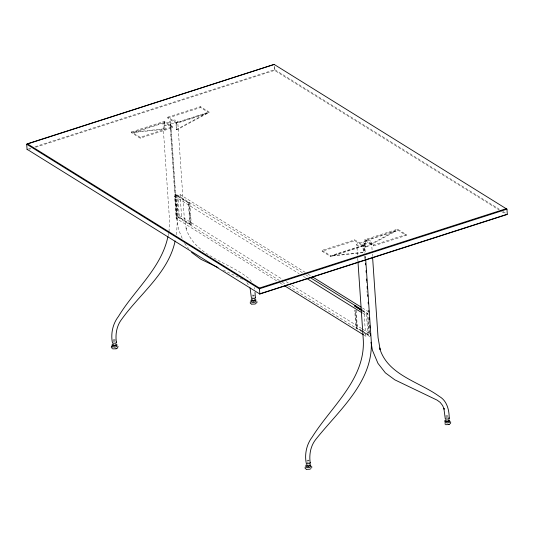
<?xml version="1.0" encoding="UTF-8"?>
<svg xmlns="http://www.w3.org/2000/svg" width="534" height="534" viewBox="0 0 534 534"><rect width="100%" height="100%" fill="white"/><g stroke="black" fill="none" stroke-linecap="round" stroke-linejoin="round"><path stroke-width="0.4" stroke-dasharray="2.67 2" d="M169.038 231.703L169.458 219.127L162.957 123.788L164.759 122.613L167.823 122.226L172.882 123.467L175.946 123.08L206.498 113.255L207.012 113.575L176.901 129.869L176.387 129.548L175.946 123.08L177.749 121.906L177.228 120.637L174.698 120.01L171.634 120.404L169.832 121.578L176.333 216.917L178.603 229.774L182.575 239.225M112.928 340.325L113.482 339.704L114.97 339.664L115.498 341.52M115.384 339.924L114.83 340.538L113.342 340.579M168.137 235.694L168.677 233.298M176.56 234.74L177.368 219.461L170.867 124.115L169.832 121.578M170.867 124.115L169.064 125.29L166.001 125.684L163.471 125.056L162.957 123.788M357.52 255.058L356.779 244.278L358.581 243.103L361.645 242.716L366.704 243.958L369.768 243.571L371.571 242.396L371.057 241.121L368.527 240.5L365.463 240.894L363.661 242.069L364.395 252.842M363.661 242.069L364.695 244.605L362.893 245.78L332.335 255.606L332.856 255.926L363.848 252.575L363.347 245.219L354.73 239.866L322.055 250.373L322.115 251.254L330.726 256.607L363.407 246.101L354.796 240.747L322.115 251.254M254.297 295.569L252.308 295.896M306.803 460.475L308.071 460.068L309.213 460.415M309.159 460.749L307.17 461.069M445.777 415.792L447.766 415.465M448.126 416.059L446.865 416.467L445.716 416.126M176.387 129.548L206.498 113.255M365.389 247.042L395.5 230.748L396.014 231.068L365.903 247.362L365.389 247.042L364.889 239.686L397.563 229.179L406.18 234.533L406.24 235.421L373.56 245.927L364.949 240.567L397.623 230.061L406.24 235.421M28.629 148.766L30.218 148.252M34.984 146.723L274.71 69.64L499.524 209.388M29.363 149.253L30.952 148.746M35.711 147.21L274.583 70.401L498.849 209.815M167.789 117.166L200.464 106.653L209.081 112.013L209.141 112.894L176.46 123.401L167.85 118.047L167.789 117.166L176.4 122.52L209.081 112.013M167.85 118.047L200.524 107.541L209.141 112.894M131.504 131.918L164.178 121.412L172.796 126.765L172.856 127.646L140.175 138.159L131.564 132.799L131.504 131.918L140.115 137.271L172.796 126.765M131.564 132.799L164.238 122.293L172.856 127.646M134.201 132.439L164.759 122.613L165.2 129.088L134.201 132.439L133.687 132.118L164.679 128.761L165.2 129.088M279.522 280.524L176.941 216.697L175.439 194.636L176.26 194.369L303.018 273.114M276.572 280.797L176.153 218.379L174.651 196.318L176.894 195.598L188.869 203.04L189.81 202.74L191.319 224.801L190.371 225.101L188.869 203.04M305.241 272.38L180.071 194.576L177.835 195.297L179.337 217.351L191.319 224.801M188.355 202.673L189.183 202.406L190.685 224.467L189.864 224.727L188.355 202.673L175.439 194.636M176.941 216.697L177.769 216.43L190.685 224.467M176.153 218.379L178.396 217.658L176.894 195.598M179.337 217.351L181.58 216.63L282.7 279.496M396.014 231.068L365.463 240.894L365.903 247.362M322.055 250.373L330.666 255.726L363.347 245.219M364.889 239.686L373.5 245.046L406.18 234.533M362.753 313.251L364.168 314.125L366.411 313.411L367.913 335.465L365.677 336.186L364.261 335.312M361.812 330.786L356.879 327.716L355.938 328.023L354.709 310.047M361.471 330.626L357.386 328.09L356.565 328.357L355.337 310.381M370.309 336.126L369.488 336.387L286.598 284.922M252.448 295.022L254.351 295.235M252.148 297.124L253.77 296.917M113.181 341.813L114.803 341.606M445.97 417.615L447.592 417.408M307.003 462.297L308.625 462.09M332.335 255.606L363.334 252.255L363.848 252.575M223.272 270.037L242.576 279.302M503.061 211.584L505.885 213.346M501.68 211.577L505.217 213.774M308.071 274.142L311.602 276.338M362.519 307.991L368.887 311.943M305.828 274.863L309.386 277.073M362.399 310.027L368.126 313.645M362.539 310.948L367.979 314.332L369.374 334.758M362.179 310.781L366.411 313.411M174.651 196.318L299.113 273.688M303.352 276.325L305.475 277.64M286.237 281.692L288.36 283.013M291.891 285.209L361.905 328.73M362.613 329.171L368.974 333.129M362.513 331.22L368.854 335.165L367.352 313.104M362.152 331.053L368.947 335.279M282.326 282.266L285.89 284.482M280.11 283L283.641 285.196M251.467 281.652L249.098 278.608L245.46 275.924C225.235 261.099 193.615 254.605 185.765 227.517L186.319 229.013L184.243 217.245L177.749 121.906M246.841 282.526L249.385 286.464M184.624 243.477L188.569 248.55M356.779 244.278L357.299 245.547L359.829 246.174L362.893 245.78L363.334 252.255M254.144 287.499L254.431 289.134M397.563 229.179L397.623 230.061M373.5 245.046L373.56 245.927M371.571 242.396L372.138 250.686M372.365 254.004L372.532 256.487M364.695 244.605L365.256 252.896M365.483 256.213L365.65 258.703M364.175 243.337L364.856 253.283M365.082 256.6L365.196 258.262M364.622 256.16L364.789 258.65M366.317 281.031L366.431 282.686M366.998 290.977L367.112 292.639M368.974 319.999L369.141 322.483M369.655 329.945L369.822 332.435M364.168 314.125L365.677 336.186M357.74 258.369L357.913 260.859M354.73 239.866L354.796 240.747M356.165 310.12L357.386 328.09M355.711 310.561L356.879 327.716M330.666 255.726L330.726 256.607M274.463 66.029L274.583 70.401L274.276 65.922M200.464 106.653L200.524 107.541M176.4 122.52L176.901 129.869M180.071 194.576L181.58 216.63M176.26 194.369L177.769 216.43M170.353 122.847L176.847 218.186M164.178 121.412L164.679 128.761M140.115 137.271L140.175 138.159"/><path stroke-width="0.8" d="M112.227 345.798L112.12 346.459L114.389 347.14L115.898 346.893L116.893 346.332L116.999 345.672M112.227 348.301L112.334 347.634M113.308 344.784L114.396 345.458L115.711 344.717M118.067 346.426L117.5 348.101M250.299 301.917L250.312 303.292L251.694 304.193M251.194 301.109L251.087 301.777L251.914 302.284L253.356 302.451L254.865 302.211L255.859 301.65L255.966 300.982M252.275 300.095L253.363 300.776L254.625 300.368L254.264 299.774M256.113 302.818L256.006 303.486L254.998 304.053L252.028 304.133M256.887 302.678L257.034 301.737M305.154 467.096L305.168 468.472L306.549 469.366M306.055 466.282L305.949 466.95L306.77 467.464L308.211 467.63L309.72 467.384L310.721 466.823L310.828 466.155M307.13 465.274L308.225 465.948L309.54 465.207M311.743 467.851L311.729 466.476M445.022 421.6L444.915 422.26L447.178 422.941L448.687 422.694L449.688 422.134L449.795 421.473M445.022 424.103L445.129 423.435M446.097 420.585L446.464 421.179L447.953 421.139L448.507 420.518L448.093 420.265M259.417 288.046L259.824 294.014L506.632 214.655L507.3 214.221L506.953 209.174L506.225 208.681L259.417 288.046L27.367 143.793L26.7 144.227L27.047 149.273L27.775 149.767M111.426 346.159L111.339 347.981M450.616 423.609L450.696 421.787M167.956 236.489C161.462 268.015 134.495 289.869 118.455 316.448C112.661 323.931 110.578 333.917 112.494 343.108L115.464 343.228L116.419 342.608C115.177 334.384 116.626 325.667 121.872 319.025C140.015 293.687 168.364 272.894 175.152 240.947M255.005 292.405L255.386 297.919L254.431 298.546L251.461 298.419L250.052 287.906M365.71 259.531L371.19 339.951C374.094 381.323 338.85 410.239 315.701 439.515C310.454 446.157 309.006 454.875 310.241 463.098L309.286 463.719L306.322 463.592C304.407 454.407 306.489 444.421 312.283 436.932C331.274 406.507 365.523 379.006 363.28 339.617L357.967 261.687M372.592 257.315L378.072 337.735L380.148 349.503L379.594 348.008C387.437 375.088 419.056 381.59 439.282 396.408C447.051 400.734 449.261 410.172 449.207 418.409L448.253 419.03L445.289 418.91L443.874 408.39L444.175 409.184L442.573 405.46L440.19 402.402L437.146 400.153L394.826 379.841L385.354 372.839L377.959 363.334L372.432 350.264L371.01 342.227M113.148 344.09L112.147 344.65L112.04 345.311L114.309 345.992L116.819 345.184L116.926 344.523L116.098 344.009M116.032 348.742L117.039 348.175M252.115 299.4L251.113 299.961L251.007 300.629L253.276 301.303L255.786 300.502L255.893 299.834L255.065 299.32M306.977 464.573L305.975 465.141L305.869 465.802L308.138 466.482L310.641 465.675L310.748 465.014L309.927 464.5M310.868 468.665L309.86 469.226L306.883 469.306M445.943 419.891L444.942 420.452L444.835 421.119L447.105 421.793L449.608 420.986L449.715 420.325L448.894 419.811M448.827 424.543L449.835 423.976M27.367 143.793L274.176 64.434L506.953 209.174L259.29 288.814L26.7 144.227L274.176 64.434M259.637 293.86L507.3 214.221M355.377 305.662L354.429 305.962L361.478 310.341M355.884 306.035L355.057 306.296L361.858 310.528M116.292 348.782L112.721 348.876M449.087 424.583L445.516 424.684M218.079 267.547L201.004 259.35L191.526 252.348M312.31 276.779L361.104 307.11M310.074 277.5L362.005 309.84M306.89 278.521L362.052 312.811M285.056 286.077L363.554 334.871M27.047 149.273L259.824 294.014M448.934 417.735L449.207 418.409M255.112 297.251L255.386 297.919M309.967 462.424L310.241 463.098M116.145 341.934L116.419 342.608M365.536 263.235L365.643 264.891M366.044 270.698L366.157 272.353M366.604 278.988L366.718 280.644M367.118 286.444L367.285 288.934M367.679 294.735L367.793 296.397M368.186 302.197L368.3 303.859M368.754 310.488L368.867 312.15M369.261 317.95L369.374 319.612M369.775 325.413L369.942 327.903M370.336 333.703L370.449 335.359"/></g></svg>
